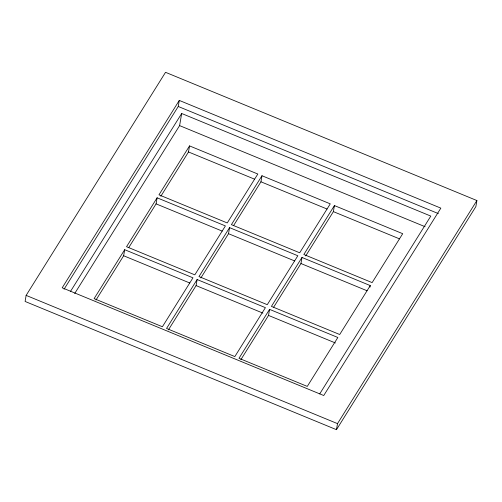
<?xml version="1.0" encoding="UTF-8"?>
<svg xmlns="http://www.w3.org/2000/svg" width="502" height="502" viewBox="0 0 502 502"><rect width="100%" height="100%" fill="white"/><g stroke="black" fill="none" stroke-linecap="round" stroke-linejoin="round"><path stroke-width="0.75" d="M26.135 295.389L25.1 301.451L336.472 429.687L475.865 206.611L476.9 200.549L165.528 72.313L26.135 295.389L337.507 423.625L336.472 429.687M95.97 300.052L123.649 255.756L124.684 249.695L192.969 277.819L162.397 326.746L94.112 298.621L124.684 249.695M128.813 247.492L156.078 203.862L157.113 197.801L225.398 225.925L194.826 274.845L126.542 246.72L157.113 197.801M64.068 289.215L178.254 106.48L179.289 100.419L440.838 208.135L323.746 395.52L62.198 287.803L179.289 100.419M74.716 293.482L179.609 125.613L181.68 113.49L430.81 216.092L319.699 393.913M160.828 196.257L188.507 151.962L189.543 145.9L257.827 174.025L227.255 222.951L158.971 194.826L189.543 145.9M168.408 329.889L196.087 285.594L197.123 279.532L265.407 307.657L234.836 356.577L166.551 328.452L197.123 279.532M200.838 277.989L228.517 233.694L229.552 227.632L297.837 255.756L267.265 304.683L198.98 276.558L229.552 227.632M233.681 225.429L260.946 181.799L261.981 175.738L330.266 203.856L299.694 252.782L231.409 224.658L261.981 175.738M240.847 359.721L268.526 315.425L269.561 309.364L337.846 337.488L307.28 386.408L238.99 358.29L269.561 309.364M273.69 307.161L300.955 263.531L301.991 257.463L370.275 285.588L370.018 287.106M305.705 255.926L333.384 211.631L334.42 205.569L402.704 233.694L372.133 282.613L303.848 254.489L334.42 205.569M70.569 291.311L181.68 113.49M301.991 257.463L271.419 306.389L339.703 334.514L370.275 285.588M337.507 423.625L476.9 200.549M178.254 106.48L438.353 213.601M179.609 125.613L425.119 226.722M188.507 151.962L254.633 179.201M260.946 181.799L327.072 209.033M333.384 211.631L399.51 238.864M156.078 203.862L222.204 231.096M228.517 233.694L294.643 260.933M300.955 263.531L367.081 290.765M123.649 255.756L189.775 282.996M196.087 285.594L262.935 313.122M268.526 315.425L335.374 342.96"/></g></svg>
